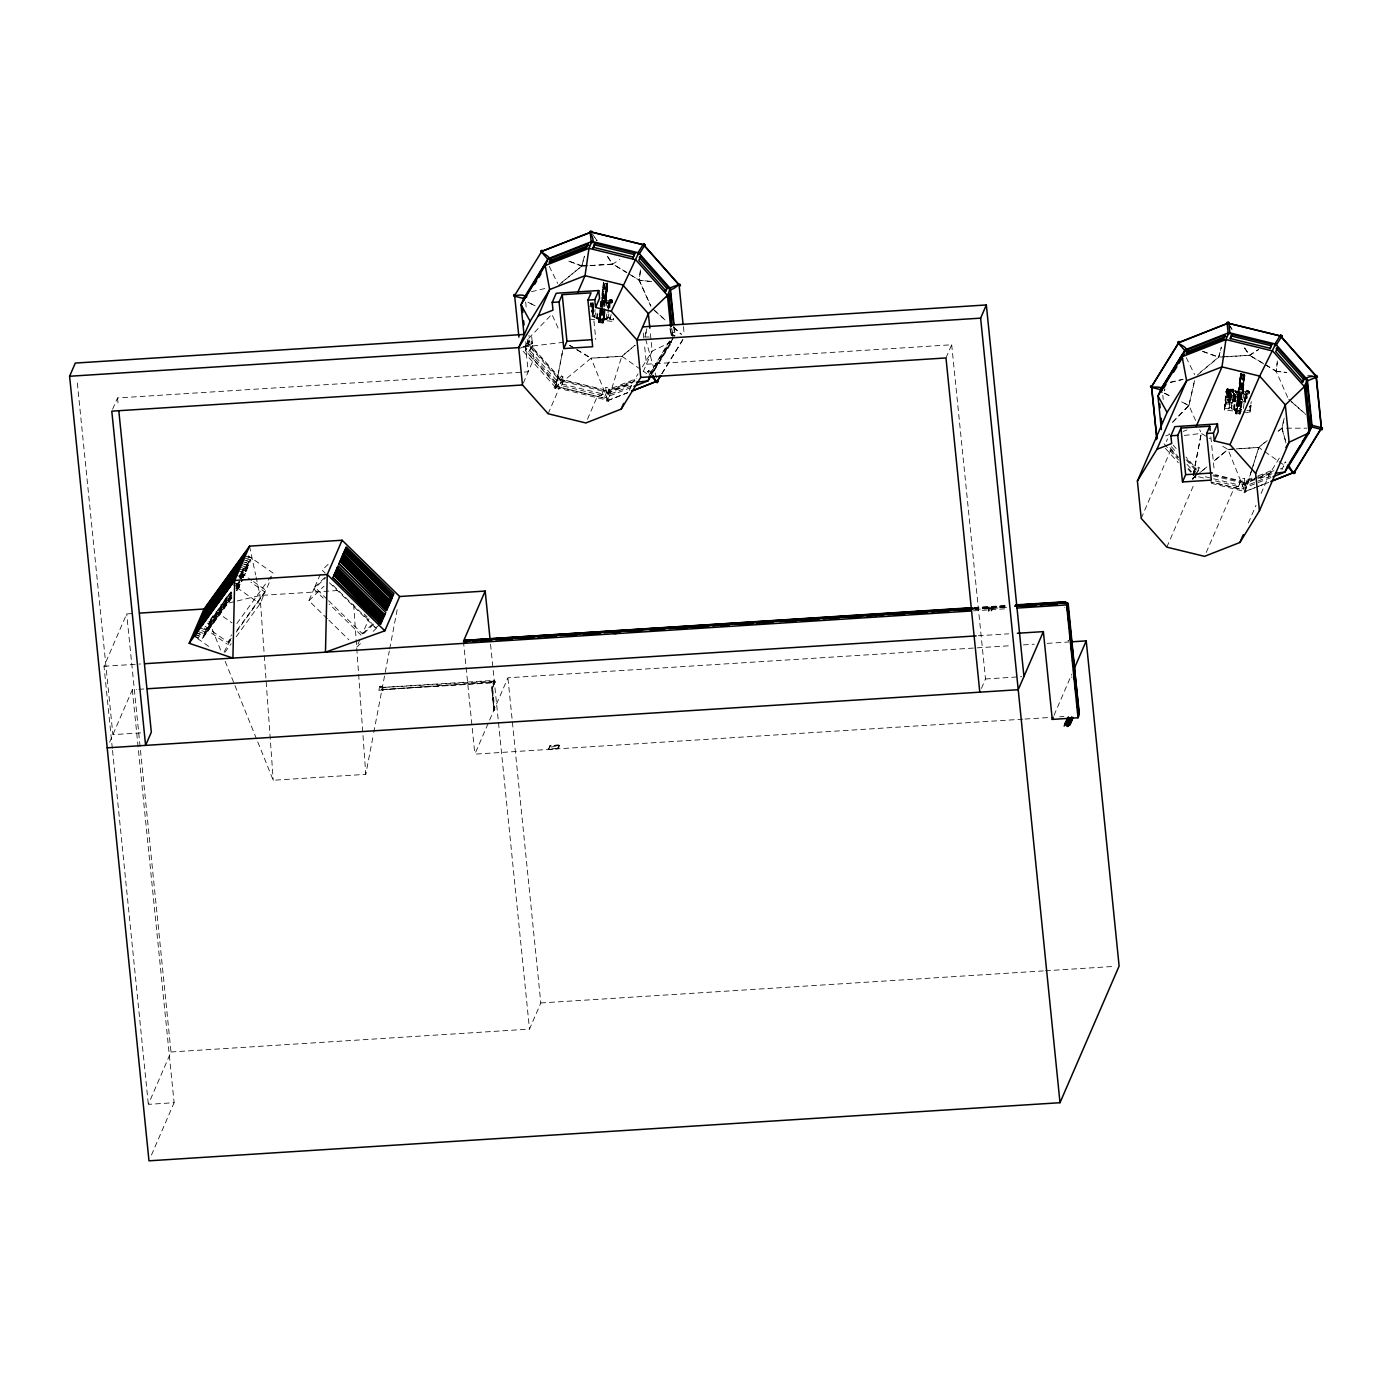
<?xml version="1.0" encoding="UTF-8"?>
<svg xmlns="http://www.w3.org/2000/svg" width="1392" height="1392" viewBox="0 0 1392 1392"><rect width="100%" height="100%" fill="white"/><g stroke="black" fill="none" stroke-linecap="round" stroke-linejoin="round"><path stroke-width="0.75" stroke-dasharray="5 3.75" d="M491.724 686.604L494.143 710.459M492.42 688.883L494.578 681.071L380.329 687.578L494.63 680.34L492.072 688.814M494.96 681.019L492.246 688.675L492.107 687.143M495.169 682.202L491.811 688.501L493.882 710.442L492.437 687.77M1240.481 393.449C1241.333 402.201 1236.67 412.171 1237.384 398.999M1240.046 398.756L1240.568 393.031L1238.706 392.84L1237.21 405.194L1239.437 405.072L1240.011 399.243M592.992 302.743L592.783 306.031L593.027 302.656M601.883 306.484L602.005 304.778L603.084 306.379M609.766 301.855C613.437 305.701 612.271 296.461 612.219 302.708M1227.17 396.981L1227.727 389.273L1230.302 389.534L1229.745 397.225L1227.17 396.981L1227.727 389.273M1229.745 397.225L1230.302 389.534M1240.115 394.684C1239.071 389.917 1238.288 399.887 1238.828 398.495M1249.303 391.97L1249.233 393.344L1249.32 391.726M988.459 607.834L988.842 611.105A30.572 4.211 86.4 0 0 989.503 608.252L989.277 606.912M989.294 607.034L988.877 608.287A30.572 4.211 86.4 0 1 988.216 611.14M991.121 608.095L991.765 606.808L991.852 608.095A30.572 4.211 86.4 0 1 991.208 610.949L991.835 610.914A30.572 4.211 86.4 0 0 992.479 608.06L992.374 606.703L992.061 607.939M1237.993 399.713L1238.428 389.917L1237.471 392.875L1240.289 393.205L1239.715 399.939M1238.08 397.677L1238.81 394.284L1238.654 405.194L1237.523 404.811L1239.089 393.779L1237.871 404.55L1238.793 404.881L1237.366 404.985L1239.419 393.484L1239.663 395.171M1240.237 398.373L1239.593 405.107L1237.401 404.968L1238.201 394.18M605.537 283.603L607.608 283.951L605.816 299.767C598.891 303.125 604.215 289.049 601.953 295.469M603.606 283.637L602.545 293.59L602.84 292.198M606.059 295.939L606.877 289.136L605.729 288.057M606.686 302.29L606.407 299.21L605.659 302.186L606.686 302.29L605.503 301.664L606.477 293.816M606.808 288.161L607.121 285.447L606.477 288.527M607.295 287.291L607.277 288.997L606.286 288.127M608.565 305.77C610.409 301.681 604.267 303.125 604.963 306.17A4.872 1.114 6.9 0 0 600.143 305.683M608.913 305.805L609.052 304.448M1234.373 400.374L1233.712 399.243M1234.06 399.278C1234.112 408.082 1240.307 391.43 1238.08 396.198A3.463 3.323 23.4 0 1 1238.375 395.258C1240.742 388.333 1238.706 407.264 1238.984 403.837M1234.861 396.685L1234.791 394.354L1233.938 399.765M1234.913 395.92C1233.312 386.402 1231.676 409.84 1233.608 397.381M1239.176 388.003C1241.49 378.485 1237.523 390.595 1239.489 388.107M1240.272 384.035L1239.245 383.792L1239.941 380.799M1240.342 376.867L1240.516 374.692L1239.924 380.729M1244.048 375.388L1242.551 389.255L1243.213 387.22M1244.518 401.679L1244.657 400.322M1244.657 400.983L1244.779 401.888L1245.005 400.357M1245.857 396.998L1245.997 395.659M593.149 307.98L593.375 310.103M1244.935 375.231L1242.691 393.692L1237.94 393.727L1237.001 405.559L1239.054 405.403L1239.82 395.624M627.827 392.718L608.165 400.426L555.634 387.533L562.786 350.453M608.043 400.339L591.078 358.109L621.841 356.161L608.113 400.409L627.722 392.631M602.545 306.136L602.579 302.621L601.796 306.257M1238.549 394.841L1238.08 404.654M1238.271 398.303L1237.871 399.469M1239.402 400.548L1239.785 398.756M988.355 607.921L988.755 606.929L988.842 611.105M991.852 607.869L991.835 610.914M603.171 303.491L602.701 301.89L602.927 306.414M1239.785 398.86L1239.245 405.176M601.883 298.758L601.97 304.97A3.48 3.323 23.4 0 0 601.831 304.1L601.988 304.622M1245.405 398.582C1247.563 390.073 1238.132 397.416 1243.526 401.575C1242.917 404.185 1242.83 395.363 1244.483 393.17M1240.098 399.4L1239.646 400.096M605.885 295.678C606.529 302.586 597.464 293.903 605.659 300.185M606.651 293.903L607.312 287.622M607.434 284.96L607.451 283.916M608.687 305.266L608.095 308.398M608.861 306.571L609.035 305.3M1233.59 399.73L1233.764 398.477M1234.687 395.38L1234.426 398.564M1243.613 382.191L1243.16 384.314M1244.535 400.826L1244.709 399.556M1244.883 400.861L1245.057 399.591M1245.823 397.781L1245.631 396.476M1245.979 396.511L1245.718 399.678M592.783 311.947L593.114 308.78M600.561 305.179L600.613 304.065M600.457 312.487C600.509 318.316 603.919 309.459 602.197 307.475M601.97 313.739L601.483 311.46M1230.145 398.251C1228.562 407.612 1232.477 399.608 1226.839 400.548C1228.214 403.663 1222.994 404.098 1227.379 404.567M1237.331 404.794L1237.401 403.68M1239.141 395.432L1239.037 396.337M600.857 304.517L601.187 302.203L605.746 302.499L607.973 284.02M600.683 312.069C599.012 315.166 603.38 314.261 602.423 311.791L601.709 315.044M602.423 304.674L602.545 303.108M600.457 311.947L600.265 314L602.127 314.174L602.249 312.226M589.599 306.275L593.323 306.658L591.965 317.602L593.862 309.268M604.511 308.78L603.606 319.708L594.454 317.585L595.028 309.511M597.446 319.099L598.055 310.625M600.387 308.363L599.848 314.853L602.614 315.062L602.893 312.835L601.866 314.992L599.935 314.662M600.509 306.588L600.77 303.038L602.632 303.23M600.979 314.07L601.013 303.491M601.031 306.414L601.901 300.324L604.981 300.62L604.511 306.988M599.552 319.22L599.239 319.238A4.872 1.114 6.9 0 1 596.594 318.02A4.872 1.114 6.9 0 1 599.848 317.411L597.794 317.55L600.317 320.09L601.118 307.423M601.274 305.318L601.57 301.072M600.892 314.331L600.196 320.143M601.414 314.227L601.083 311.669L600.544 313.809L602.649 313.913L602.84 311.86M601.796 314.836L602.249 308.554M602.371 306.779L602.84 302.603L601.744 301.646L601.431 304.013A3.48 3.323 23.4 0 0 601.153 304.9L601.118 305.179M604.354 309.111L603.641 320.282L604.72 311.46M604.667 306.658L605.12 300.289L608.913 300.724L607.608 318.89L603.745 319.377M589.616 319.099L612.898 321.395L613.611 319.76L609.87 319.377L610.148 315.514M611.627 303.125L611.888 299.593L609.505 299.367L608.095 302.638L600.857 301.124M613.263 319.621L613.28 318.281M613.472 319.099L613.193 320.108M1241.386 411.771L1224.455 410.083L1225.76 391.918L1227.187 388.646L1233.295 389.255L1233.695 396.981L1231.398 408.796L1240.55 410.901M1224.455 410.083L1226.23 392.37M1227.187 388.646L1226.543 397.486L1230.284 397.851L1230.911 389.029L1230.424 401.435L1230.98 393.623M1225.169 408.43L1228.91 408.813L1230.284 397.851M1228.91 408.813L1231.05 399.156M1231.398 408.796L1232.703 390.63L1235.922 390.891L1234.547 409.961M1234.408 410.292L1235.783 391.222L1241.925 391.831L1240.707 408.778M1236.879 405.855L1237.714 394.232L1239.576 394.423L1238.515 405.072M1237.471 392.875L1238.602 389.586L1237.157 411.353L1234.739 408.761L1236.809 408.604A4.872 1.114 6.9 0 0 1233.538 409.213A4.872 1.114 6.9 0 0 1236.235 410.605M1238.741 406.046L1239.698 394.162L1237.819 393.988L1236.792 406.046L1239.576 406.255L1239.837 404.011M1240.846 408.448L1242.064 391.5L1245.857 391.935L1244.779 401.888M1243.508 411.98L1249.842 412.606L1250.434 404.533M1250.834 405.333L1250.451 410.588M1249.842 412.606L1251.234 401.609M602.771 308.067C604.267 315.914 597.325 314.783 600.892 307.354M601.274 305.909L601.727 302.273L601.709 306.118L602.179 304.343M601.135 304.048C600.004 300.95 604.876 301.351 603.154 304.048M600.892 311.791L600.474 313.687L601.24 308.224M602.719 304.204L602.806 303.038L600.683 303.23M601.013 304.831L601.135 303.23L602.318 303.613L601.448 314.592L601.814 312.469M1239.994 393.588C1238.393 398.669 1238.062 414.938 1239.924 396.998M1246.867 398.286L1246.449 390.56L1248.833 390.804L1249.076 393.205L1246.64 392.44M602.98 303.926L603.119 302.308L603.032 304.9M602.666 311.825L602.318 313.948M592.94 307.127L593.288 303.943M599.9 314.018L600.004 312.835M601.727 313.757L600.561 313.618L601.118 306.936M602.284 296.879L602.04 297.54M603.867 291.363L602.753 291.92M602.962 289.536L603.728 287.187M602.266 306.484L602.423 302.203L601.709 303.821M602.249 313.409C598.925 314.157 604.528 310.486 602.405 307.058M602.927 304.9L601.97 304.848L602.684 303.804M606.042 297.749L606.286 296.687L606.233 299.28M606.077 297.818L605.485 298.184M604.285 283.672L607.678 283.916L607.295 286.282M608.635 306.275L608.426 308.45M608.983 306.31L608.774 308.485M609.818 307.493L609.905 303.508L608.13 305.213M1233.643 398.738L1233.608 393.275M1233.991 398.773L1234.199 396.598M1234.982 396.424L1234.478 400.496M1237.958 396.024L1239.263 394.806L1238.81 404.915M1237.61 404.707L1238.758 398.477M1242.882 388.438L1239.332 387.533L1239.263 390.595C1245.927 386.332 1242.395 396.355 1237.784 391.535M1238.671 404.098L1239.019 394.945L1238.08 394.423L1237.21 405.472L1238.462 405.611L1239.019 404.602L1237.836 404.341M1239.541 396.181L1239.628 394.997M1242.986 388.438L1243.63 393.484L1242.604 393.379L1243.352 390.404M1244.448 375.944C1243.021 382.713 1245.492 374.848 1242.656 382.33M1243.126 376.031L1244.413 375.875M1244.605 399.817L1245.857 395.833M1244.935 399.852L1245.127 398.756M1245.579 397.468L1245.37 399.643M1246.762 398.686C1248.172 395.815 1245.318 392.196 1245.318 397.12M601.205 313.13L602.023 312.104M603.223 303.839L603.38 302.203M1238.584 397.486L1237.958 404.219L1238.219 402.897M600.23 312.313L600.056 314.348L601.918 314.54M601.292 304.274L601.257 302.986M602.527 308.345L602.075 313.409L600.561 313.635M602.875 304.413L602.98 303.23M587.876 265.733L581.752 265.837M600.457 313.774L600.665 311.721M601.483 307.928L601.24 312.869M600.979 312.852L601.709 314M601.588 312.869L602.927 308.032M603.606 301.82L603.397 303.874M589.93 265.611L612.497 264.167L606.616 255.014L612.497 264.167L619.91 259.434M1224.838 356.944L1218.713 357.031L1200.443 372.151M1240.063 393.501L1239.019 404.689M1222.802 356.77L1249.442 355.36L1258.681 349.496L1249.442 355.36L1243.491 346.504M609.835 307.91L609.505 299.367L611.941 300.133M602.249 302.134L602.127 303.908M601.64 307.893L601.274 312.852M1238.793 392.822L1237.801 404.915M1239.193 393.327L1239.019 394.945M1237.993 404.202L1239.193 403.071M559.097 745.225C561.272 753.316 535.207 747.504 556.887 748.531M601.866 303.595L601.953 302.534L601.64 306.292M602.231 311.86L601.901 312.904M1238.81 394.945L1238.497 392.979M602.249 297.14L602.91 298.079L604.702 283.376M606.303 291.415L606.373 294.147M607.73 307.545L607.852 306.449M608.078 307.58L608.2 306.484M608.356 308.224L608.913 304.639M609.017 307.667L609.905 303.508M1233.73 397.66L1234.147 394.667M1234.878 397.503L1234.634 399.608M1239.193 388.351L1238.915 389.69M1239.593 383.792L1240.394 378.45M1240.133 379.007L1240.359 377.615L1241.194 378.311M1243.056 388.733L1242.899 389.725L1238.915 389.186M1243.595 383.983L1243.004 387.15M1243.578 383.496L1243.334 384.714M1245.04 398.773L1245.144 397.677M1245.962 398.86L1246.762 394.58M592.922 309.998L591.6 309.024M593.392 305.057L592.766 312.782L592.957 311.912M1230.424 397.277L1230.841 394.301L1230.511 399.086M1230.859 398.164L1231.102 393.849M1231.102 398.269C1231.903 378.798 1226.3 414.398 1234.252 399.121M600.857 311.634L601.135 313.409M603.641 303.891C606.112 300.428 598.09 302.116 601.344 301.072M494.908 682.428L494.264 680.305L494.839 682.689L382.069 689.771L382.226 688.501M596.594 318.159L597.516 310.52M599.291 318.263L598.786 322.283L597.951 318.124M601.97 294.495L603.467 282.176M604.198 313.618L603.049 323.014L598.891 322.596L600.37 309.998M603.71 282.228L601.97 298.201L602.98 298.34M597.794 317.55L599.465 321.796L600.544 311.042M602.057 298.497L603.954 282.715M599.465 321.796L600.857 311.338M602.388 298.149L604.354 283.481M601.222 311.182L599.691 322.683L600.091 319.29M600.3 320.021L601.379 311.199M602.945 298.288L604.841 282.506M602.301 310.886L603.136 312.4M602.614 315.044L602.893 312.8M604.389 298.427L606.303 282.646M603.049 323.014L601.97 322.057L602.353 317.654A4.872 1.114 6.9 0 1 606.146 318.959A4.872 1.114 6.9 0 1 604.111 319.882L604.963 312.313M603.328 310.747L603.154 312.574L601.97 312.452M604.894 294.965L604.859 298.149M607.295 285.934L606.494 284.612L606.077 287.622M605.433 301.403L606.877 283.289M607.26 282.75L605.363 298.532L601.953 297.992M607.399 283.202L605.189 298.34M605.624 300.08L605.485 301.577L601.518 300.602M605.398 301.298L605.92 300.672M604.111 319.882L605.224 310.625M606.233 319.116L606.929 313.391M1233.538 409.352C1231.711 408.326 1241.142 386.819 1234.373 396.041M1237.697 391.952L1238.462 390.874L1238.323 392.37M1238.271 392.161L1240.411 373.387M1239.193 414.137L1239.611 410.744L1239.193 414.137L1235.835 413.789L1237.471 401.174A3.967 0.905 6.9 0 0 1241.995 401.714L1241.02 410.918M1235.835 413.789L1237.366 401.348A4.872 1.114 6.9 0 0 1242.186 401.836M1239.106 389.69L1240.829 373.613M1236.427 413.006L1238.428 402.671M1241.925 374.239L1239.35 389.36L1241.473 373.978M1241.803 373.7L1240.655 389.725L1243.247 373.856M1239.037 402.758L1237.349 402.253L1238.689 402.601C1239.472 400.026 1237.906 405.02 1240.133 403.732L1240.359 401.888L1241.855 402.775L1241.995 401.714M1238.81 406.186L1239.837 404.028M1239.124 401.836L1238.932 403.471M1241.855 402.775L1239.994 414.207L1238.915 413.25L1239.298 408.848A4.872 1.114 6.9 0 1 1240.498 409.074M1241.803 389.255L1242.186 386.28M1242.412 385.671L1242.604 382.817M1243.439 375.91L1243.247 378.763M1241.768 389.186L1243.874 374.065M1242.308 389.725L1244.222 373.943M1240.063 410.884L1241.664 402.653M1242.899 392.666L1242.464 390.908L1242.899 391.987M1239.907 413.894L1240.394 409.874L1239.837 411.545M1242.43 392.77L1244.57 375.144L1241.316 374.97M1243.421 408.413L1244.117 402.671M640.424 269.857L639.154 280.175L650.725 306.153M640.372 271.684L639.154 280.175L650.917 305.996M1287.67 397.364L1276.151 371.264L1277.369 361.05M1265.485 364.878L1276.116 371.368L1277.264 362.86M602.927 289.814C601.24 291.154 603.763 294.721 602.823 292.581M607.921 306.675L607.991 305.44M1233.921 396.79L1234.547 393.362L1234.582 395.224M1234.269 396.824L1234.339 395.572M1234.356 398.338L1234.165 400.844M1244.866 397.886L1245.44 395.78M1245.214 397.903L1245.283 396.668M1245.231 400.67L1245.301 399.417M1245.649 399.452L1245.127 401.923L1245.196 400.2M671.588 333.227L671.118 335.072L671.605 333.245L675.572 334.237M602.701 319.725L602.249 322.927L602.649 319.551L600.143 319.464M1237.053 410.501L1236.635 413.876L1238.845 391.517L1237.331 392.353M602.806 294.773L602.684 293.834L603.449 294.826M603.206 287.761L603.415 286.387L604.093 287.378M606.059 288.057L605.659 291.085M606.042 294.425L605.276 294.599M605.868 291.607L606.181 293.086M1240.655 378.746L1240.429 378.172M1239.593 385.288L1239.802 386.158M1243.021 376.014L1243.926 375.649M603.449 291.676L602.579 292.755M608.026 305.892L608.548 303.265M608.374 305.927L608.565 304.604M1245.544 400.235L1244.935 402.236M607.538 301.977L605.99 306.014M1238.671 399.417L1237.436 399.347M1225.343 403.228L1225.117 404.289M1249.303 407.247L1250.729 405.751M382.748 686.134L382.87 690.589L378.902 690.241L379.651 686.343L382.748 686.134L382.783 690.815M257.764 741.971L273.232 780.251L365.783 774.352L373.369 734.593M373.769 732.505L389.29 651.073M389.69 648.985L397.277 609.104M562.699 350.488L555.599 387.568L591.043 358.214L621.859 356.317L635.152 345.32M1193.292 474.637L1201.226 433.434L1199.713 429.606M1195.798 476.151L1192.579 478.813L1201.366 433.312M1240.15 399.608L1239.524 399.208M1227.518 402.636L1225.865 402.027M603.78 283.568L602.893 287.639L604.285 287.918M602.318 296.653L605.311 297.314M608.478 305.248L608.791 304.239M1234.478 395.363L1234.704 394.493M1234.478 399.835L1234.199 401.627M1245.092 396.407L1245.492 394.458M1245.283 402.271L1245.44 400.931M1230.598 399.904L1230.458 400.531M594.454 317.585L595.95 311.878L593.566 311.651M607.608 318.89L609.104 313.183M609.87 319.377L611.488 313.426M561.62 385.619L563.76 379.894L603.71 389.656L603.345 391.291L601.57 395.38L561.62 385.619L563.76 379.894M601.57 395.38L603.71 389.656M646.845 328.686L644.914 337.073L647.019 328.721M1194.51 380.538L1188.838 405.455L1171.351 423.586L1188.977 405.472L1195.537 420.419M1188.942 405.559L1181.356 401.749L1188.942 405.559L1194.667 380.555M1240.046 398.53L1240.655 392.996M1215.39 480.919L1238.532 486.574L1240.672 480.866L1215.442 474.689M1238.532 486.574L1240.672 480.866M1285.964 442.934L1281.875 428.266L1284.242 417.896L1282.067 428.214L1286.121 442.969M1164.93 389.012L1164.495 390.804L1164.652 389.882M1242.482 399.365A4.872 1.114 6.9 0 1 1237.662 398.878L1236.392 392.37M581.682 265.82L567.727 260.722L581.734 266.133L584.501 255.884M561.846 282.332L581.734 266.133L584.466 256.18M1197.224 375.127L1218.679 357.326L1221.376 347.06L1218.679 357.326L1202.74 351.497M603.867 288.196L603.658 287.935M602.875 296.583L605.433 297.175M1239.767 384.766L1239.767 382.661L1240.585 383.305M1243.787 379.146L1242.604 379.459M1243.456 383.722L1242.29 382.939M554.086 387.655L561.481 375.927C568.528 379.511 550.362 389.412 555.721 388.646M626.852 272.449L612.584 263.871M606.877 401.331L605.746 387.428C613.576 386.593 605.015 404.915 608.826 401.14M1243.926 492.611C1247.789 494.612 1239.35 483.529 1242.691 478.622L1244.465 478.604L1242.691 478.622M1251.251 471.505L1245.057 491.602L1268.721 482.363M1251.878 469.487L1258.803 447.354L1267.051 440.498M495.065 681.419L494.351 680.514L491.672 686.795M593.462 310.225L593.288 309.32M531.866 341.753L532.51 343.563L531.866 341.753L526.211 343.911M1238.671 397.312L1238.897 396.842M112.613 409.283L117.502 397.973L528.194 371.786L525.463 344.798M112.317 748.304L104.017 666.298L126.689 613.924L133.127 613.524M109.637 742.18L132.327 689.736L136.677 689.458M224.042 651.995L231.176 639.015M205.076 626.226L228.218 642.356L231.49 634.769M236.188 636.788L260.06 603.815L265.106 592.139L250.873 582.221M237.005 630.211L265.924 590.278L271.666 577.019M327.346 618.744L308.885 600.7L313.931 589.042L325.989 577.436M327.05 599.204L314.749 587.163L320.491 573.904M132.327 689.736L174.122 1102.708L148.335 1104.361L171.007 1051.987L126.689 613.924M359.954 639.537L356.578 647.315L362.616 641.521M328.599 600.7L362.442 633.795L369.002 618.64M151.484 1155.012L174.122 1102.708M529.656 341.597L527.881 345.686L526.159 345.808L527.933 341.701L529.656 341.597L529.012 335.35M528.247 339.909L528.682 344.12L525.689 351.01L557.444 386.663L604.145 398.077L632.02 387.133M382.33 687.544L382.8 689.84M528.786 351.724L531.866 346.556L559.027 377.058L557.252 381.147L555.965 382.208L528.786 351.724L531.866 346.556M528.629 338.447L551.876 314.244L558.592 329.225M523.305 383.078L533.902 358.579L531.396 333.68M581.734 266.133L612.532 264.08L626.713 272.693M555.965 382.208L559.027 377.058M528.682 344.12L560.437 379.755L557.444 386.663L604.145 398.077L607.121 391.169L634.996 380.242M548.135 413.755L559.549 387.376L525.689 351.01L525.062 344.694M604.65 301.368L605.12 300.289M587.476 419.201L597.255 396.581L632.629 382.713L638.058 373.909M631.777 385.671L608.113 394.963L607.417 393.414L609.191 389.308L636.805 378.485M608.113 394.963L609.887 390.874L635.518 380.799M644.966 336.986L649.264 337.021M629.375 390.247L631.811 384.592M1022.859 719.177L474.863 754.133L507.906 677.782L1010.418 645.714M643.191 371.768L652.152 351.045L650.047 330.287M649.003 375.301L671.466 337.647M650.499 376.188L672.945 338.534L651.578 374.413M671.466 335.211L672.649 332.479L672.214 328.303M673.728 326.111L674.354 332.375L672.597 336.464L671.744 328.129M558.94 745.12L550.205 745.625L548.726 749.192M551.075 747.086L557.078 745.886M557.409 748.496L559.079 745.259L557.687 748.687M171.007 1051.987L529.499 1029.106L540.809 1002.971L507.906 677.782M945.986 357.953L951.693 344.764L646.445 364.234L644.339 343.476M981.43 688.396L985.501 678.983L951.693 344.764M1166.339 441.56L1167.523 438.828M1054.022 715.297L1071.823 674.163M1141.196 518.346L1170.863 449.79L1168.114 447.267M1193.501 472.045L1195.972 468.251L1185.967 457.011M1226.543 396.79L1225.412 399.365L1227.065 389.516M1194.197 472.34L1195.972 468.251M1225.569 401.07L1224.751 408.796L1225.012 405.542M1225.36 404.306L1225.099 405.42M1229.327 403.001L1227.709 399.278L1229.989 398.53M1224.977 406.255L1225.064 404.811M1196.633 472.688L1194.388 477.856L1196.494 478.57L1192.231 473.767M1228.388 402.897L1228.127 398.338M1263.658 363.904L1249.477 355.273L1263.797 363.643M1166.827 547.143L1193.953 484.451M1230.98 389.569L1233.295 389.255L1231.885 392.527L1235.922 390.891M1235.452 391.97L1241.594 392.579L1242.064 391.5M1238.602 405.333L1239.854 393.049L1239.872 397.625M1250.59 408.134L1250.434 410.309M1250.207 410.814L1250.486 409.579M1276.116 371.368L1286.817 372.499L1276.307 371.212M1206.238 552.433L1234.217 487.792L1255.828 479.3M1252.034 479.248L1244.083 482.38L1241.09 489.271L1211.162 482.154M1270.705 476.099L1245.057 486.156L1244.378 484.607L1246.136 480.501L1256.002 476.638M1245.057 486.156L1246.832 482.067L1256.698 478.204M1282.015 428.301L1276.951 432.286L1281.91 428.179L1306.984 428.197M1248.38 522.887L1256.019 505.261M1261.1 493.499L1269.574 473.906L1279.335 458.072M1281.841 469.904L1283.615 465.815L1284.311 467.364L1280.362 468.913M602.806 322.126L604.615 318.229L602.353 317.654M602.962 322.7L604.615 318.229M1225.726 403.958L1229.745 404.011M607.521 387.394L605.746 387.428M1238.375 395.224L1238.776 395.276A3.463 3.323 23.4 0 1 1238.915 396.476L1238.95 396.424M1199.921 468.251C1198.373 465.885 1199.504 469.678 1195.78 474.863M642.391 366.879L652.152 351.045L672.127 341.666L652.343 373.752M650.099 373.526L669.691 341.736L671.188 342.641M650.917 373.996L670.7 341.91M671.814 340.118L675.103 334.776L674.25 326.354M661.739 373.717L683.228 338.865M661.948 373.735L683.437 338.882M555.721 388.42L562.977 376.832M1193.135 475.438L1198.442 467.12M1192.666 479.614L1194.736 476.308M1195.78 474.655L1199.974 468.164M548.413 749.209L549.997 745.677L558.192 745.051M1240.081 376.814L1239.872 378.937L1241.333 379.25M236.849 623.564L267.02 581.908M268.273 580.186L273.302 573.243L248.385 555.878M228.218 642.356L231.977 637.153M236.205 632.072L265.106 592.139M224.878 652.413L231.159 643.73M1237.819 391.674L1238.497 390.978M241.582 571.921L251.674 558.07L247.933 556.661M239.511 575.522L250.856 559.932L247.132 558.523M241.947 572.408L251.674 558.07M239.876 576.01L250.856 559.932M240.416 575.801L249.255 563.673L245.514 562.264M240.329 576.149L250.421 562.281L246.314 560.384M239.528 578.011L249.255 563.673M240.068 577.784L247.637 567.397L243.896 565.987M239.981 578.15L248.803 566.022L244.696 564.125M210.157 619.858L214.037 614.307M224.042 600.805L227.905 595.254M240.433 578.272L247.637 567.397M230.881 591.913L208.539 623.581L202.762 621.406M240.973 578.063L246.019 571.12L242.278 569.728M210.61 619.997L230.794 592.261M240.886 578.411L247.202 569.746L243.095 567.849M231.333 592.052L207.739 625.46L231.698 592.54M236.292 585.475L240.172 579.925M241.338 578.55L246.019 571.12M236.744 585.614L241.79 578.672M243.061 576.949L245.584 573.487L241.477 571.59M231.89 593.131L205.772 630.002L231.002 595.341M236.936 586.189L241.982 579.263M231.089 594.993L204.972 631.864L197.246 628.958M236.135 588.068L242.434 579.403M236.048 588.416L242.347 579.751M231.542 595.132L204.154 633.725L231.907 595.602M236.501 588.555L242.817 579.89M195.628 632.681L203.354 635.587L231.994 595.254M237.04 588.329L240.816 583.126L236.153 590.539M236.953 588.677L241.999 581.752M231.559 597.603L202.553 637.466L231.194 597.133M232.012 597.742L201.736 639.328L231.646 597.255M236.692 590.33L239.215 586.867L237.058 590.817M236.605 590.678L240.381 585.475L236.275 583.596M592.94 311.095L591.617 310.781M647.593 371.768L648.933 370.724L647.593 371.768L650.255 374.796M1226.926 390.404L1225.847 399.104L1227.709 399.278M1240.202 402.88L1241.386 402.932M1240.098 403.767L1240.289 401.94L1239.245 402.097M329.417 582.726L375.562 627.844L371.403 622.798M555.634 387.533L521.321 349.148M576.775 349.723L591.095 358.283M328.147 564.317L322.126 570.128L325.206 573.139M314.749 587.163L325.293 577.019M308.885 600.7L323.971 586.206M362.442 633.795L372.986 623.651M373.682 624.051L361.624 635.657L329.33 604.076M373.16 631.376L377.684 627.026M1285.025 462.805L1285.877 461.918L1284.538 462.962M558.662 285.203L581.769 266.029M635.048 345.199L621.806 356.248L646.741 373.648M1192.544 478.778L1198.982 473.437M1200.6 472.114L1207.073 466.738L1197.416 474.811M1211.458 483.337L1245.005 491.62L1258.751 447.441L1267.155 440.638M375.562 627.844L380.59 624.138M990.982 608.165L991.208 610.949M549.823 746.095L550.867 745.816M1240.533 382.73L1239.924 384.627M1242.395 388.194L1239.298 387.776M1242.134 389.499L1243.682 375.736M607.417 393.414L631.081 384.122M1183.148 431.45L1186.889 429.971M1257.985 475.873L1273.75 469.678M1254.035 478.465L1273.941 470.653M1258.664 477.421L1272.479 472.01M1257.794 478.535L1269.574 473.906M1244.378 484.607L1252.261 481.51M1260.143 478.413L1271.975 473.767M1270.948 477.56L1241.09 489.271L1210.64 481.823M1258.768 486.139L1245.005 491.55L1227.988 449.407L1220.836 445.179M1260.734 485.373L1268.599 482.293M519.529 348.365L532.544 343.302M523.201 347.165L532.51 343.563M1165.783 435.957L1169.506 434.513L1168.81 432.947L1169.263 434.6M602.492 295.33L603.38 295.052M1244.17 374.396L1241.142 374.1M1244.03 374.657L1241.055 374.813L1240.655 373.421L1239.367 390.63M1242.708 379.494L1243.474 379.39M561.481 375.927L562.96 377.041M220.597 604.998L235.109 601.483M237.197 600.979L259.991 595.48L339.648 590.399M531.448 291.676L546.082 288.248M1170.394 382.261L1182.904 379.268M1170.498 382.382L1183.026 379.442M1237.331 405.35L1238.375 405.646M1231.033 390.195L1233.364 389.882M1231.102 390.804L1233.434 390.508M1231.172 391.43L1233.486 391.135M1231.224 392.057L1233.556 391.761M1232.303 392.561L1233.625 392.387M524.123 347.043L564.282 342.188M1184.331 435.452L1201.331 433.417L1210.222 438.741M495.013 681.715L382.069 689.771M1244.448 374.065L1242.969 374.117M1242.882 374.431L1244.396 374.483M603.101 319.69L603.658 311.599M672.649 332.479L674.354 332.375M1226.874 356.804L1249.477 355.273M1234.182 448.92L1227.988 449.407L1213.476 461.448L1227.988 449.494L1234.199 449.077M973.774 607.573L1007.199 605.433M973.913 607.886L1007.564 605.746M973.861 608.217L1007.216 606.094M973.46 608.443L1006.886 606.303M973.617 608.774L1007.251 606.634M973.547 609.122L1006.938 607.086M987.937 608.374L989.503 608.252M989.834 608.217L992.479 608.06M975.357 609.435L1006.59 607.434M104.017 666.298L140.54 663.984M973.426 610.844L1008.086 608.635M138.835 689.318L145.342 688.901M978.298 635.761L1008.661 633.83M1023.416 644.896L1034.239 644.2M1047.236 643.365L1068.899 641.99M381.982 689.492L494.421 682.324M378.902 690.241L383.131 689.98M140.644 732.871L112.891 734.645L77.065 380.347M985.501 678.983L1021.798 676.669M1025.017 719.038L1053.187 717.245M1059.625 716.828L1063.923 716.567M540.809 1002.971L1043.321 970.92M1045.479 970.781L1114.783 966.361M603.519 319.307L599.952 318.959M1240.463 410.501L1236.896 410.153M1238.932 396.059L1239.628 396.059M591.461 310.955L592.366 310.99M591.722 312.713L592.783 312.8M599.36 321.43L601.97 322.057M1236.322 412.624L1238.915 413.25M1238.219 404.672L1238.863 404.341M1229.31 402.201L1229.293 402.01M605.311 291.52L605.45 294.478M609.853 302.795L611.21 302.934L609.818 302.482M590.399 302.969L592.975 302.986M590.382 303.212L592.957 303.63L590.365 303.439M590.33 303.926L592.888 304.587L590.312 304.326M590.26 304.883L592.853 304.9M590.243 305.126L592.818 305.544M591.165 307.145L593.044 307.336M591.739 311.008L592.679 311.112M591.443 311.704L592.383 311.791M592.557 316.228L594.941 316.454M608.095 317.759L610.479 318.002M604.772 318.803L603.449 318.664L604.058 319.708M1238.323 389.534L1242.395 390.038M1227.657 389.83L1230.267 390.004L1227.692 389.76M1230.232 390.491L1227.657 390.23M1227.622 390.717L1230.197 390.978L1227.587 390.787M1242.412 392.683L1243.63 393.484M1225.76 391.918L1233.643 392.683M1246.814 393.988L1248.172 394.127L1246.78 393.692M1227.448 392.718L1230.058 392.892L1227.483 392.648M1227.448 393.118L1230.006 393.205M1229.919 394.823L1227.344 394.562M1227.309 395.05L1229.884 395.311L1227.274 395.119M1227.239 395.606L1229.849 395.78L1227.274 395.537M1238.793 401.836L1240.707 402.027M1230.528 402.845L1232.912 403.071M1250.608 406.812L1249.39 406.046M1250.573 408.256L1251.043 405.49M1229.501 407.421L1231.885 407.665M1241.56 409.439L1239.298 408.848M1246.832 410.588L1250.555 410.953M649.873 281.306L639.154 280.175L628.54 273.667L639.154 280.175L651.769 281.723M1307.645 375.266L1313.961 376.049M1242.917 374.535L1241.299 374.17M379.651 686.343L382.487 686.761M1258.751 447.441L1236.2 448.885L1258.751 447.441L1283.685 464.841M1213.615 474.933L1244.083 482.38M1212.971 475.803L1240.307 482.485M1205.263 476.725L1211.562 478.274M1213.667 478.796L1238.897 484.955M1198.582 476.812L1204.88 478.361M560.437 379.755L607.121 391.169M563.395 381.512L603.345 391.291M562.003 384.001L601.936 393.762M671.222 334.863L675.19 335.855M1248.885 391.343L1246.449 390.56L1245.04 393.832L1241.594 392.579M1246.519 391.187L1248.955 391.97M1246.588 391.813L1249.024 392.579M609.574 299.993L612.01 300.759M609.626 300.62L612.062 301.385M609.696 301.246L612.132 302.012M1202.671 351.271L1218.626 357.013M244.313 555.634L252.039 558.557M243.513 557.513L251.239 560.419M242.695 559.375L250.421 562.281M241.895 561.237L249.62 564.143M241.094 563.099L248.803 566.022M240.277 564.978L248.002 567.884M239.476 566.84L247.202 569.746M238.658 568.702L246.384 571.607M237.858 570.563L245.584 573.487M239.511 576.131L243.252 577.541M235.892 575.105L243.617 578.011M232.655 582.569L240.381 585.475M231.855 584.431L239.581 587.354M199.978 627.809L205.772 630.002M198.36 631.55L204.154 633.725M195.506 632.299L202.988 635.1M194.706 634.16L202.171 636.979M194.828 634.543L202.553 637.466M193.888 636.022L201.37 638.841M194.01 636.422L201.736 639.328M1240.985 375.335L1241.751 375.805M1164.617 393.24L1172.064 396.998M1164.599 393.292L1172.186 397.12M535.12 305.805L527.672 302.047L535.224 305.909M1265.589 364.721L1276.255 371.107M650.777 371.194L652.274 372.099M569.746 345.32L575.035 348.609L569.659 345.46M576.862 349.583L591.043 358.214M241.007 572.912L251.691 580.36M253.466 581.595L265.924 590.278M240.207 574.792L243.757 577.262M236.936 587.685L260.06 603.815M216.021 611.662L232.029 622.833M204.276 628.105L227.401 644.218M197.438 638.51L209.896 647.193M1288.696 399.156L1304.321 412.989M1291.619 401.975L1305.679 414.416M653.318 309.337L665.811 320.404M673.658 327.259L681.436 334.219M654.675 310.781L667.168 321.83M673.415 327.364L681.227 334.271M364.06 613.942L367.14 616.952M332.949 585.197L369.872 621.284M313.931 589.042L323.17 598.055M328.895 620.24L348.887 639.798M1187.272 459.621L1197.381 470.966M1173.23 445.249L1176.101 448.45M1186.106 459.691L1194.684 469.313M1171.333 446.658L1175.614 451.478M1187.045 464.319L1192.77 470.74M1170.028 447.737L1178.606 457.359M1188.629 468.599L1191.482 471.818M1170.863 449.79L1177.98 457.777M1187.95 468.982L1190.804 472.184M1164.095 443.822L1178.519 460.039M1165.417 448.346L1178.328 462.736M530.561 347.617L557.74 378.119M530.091 350.645L557.252 381.147M648.898 370.707L651.595 373.769M1243.787 380.033L1243.787 382.226M1245.84 394.493L1245.875 396.337M1233.643 401.644L1233.695 399.904M608.878 303.282L608.913 305.144M1229.223 324.962L1232.79 330.269M1244.709 347.983L1249.529 355.064M1229.188 325.241L1232.773 330.565M594.715 237.284L597.098 240.833L592.261 233.752M600.23 304.726L600.892 306.605M1186.193 357.518L1194.632 374.622M549.248 266.324L557.687 283.429M1246.136 480.501L1246.832 482.067M609.191 389.308L609.887 390.874M1242.517 391.082L1242.882 391.883M605.52 299.715L606.059 301.159M208.904 621.093L221.119 651.299M225.191 661.374L234.152 683.542M234.952 685.56L256.946 739.952M606.407 299.21L606.529 301.768M598.63 321.726L598.891 322.596M645.644 339.196L656.833 378.972M249.533 546.134L255.641 574.913M256.076 576.967L259.991 595.48L264.149 653.492M1234.739 408.761L1235.748 413.494M1230.058 400.339L1230.337 401.296M611.888 299.593L612.202 302.638M1210.849 436.81L1214.276 470.705M1162.807 395.293L1163.225 399.469M1071.892 676.79A30.572 7.882 -5.8 0 0 1071.788 676.947L1071.84 677.556M683.542 326.546L684.151 334.967M670.84 329.051L671.483 335.368M670.022 328.234L670.874 336.568M643.295 333.106L644.131 341.405M592.157 303.439L595.793 339.457M525.654 302.012L526.28 308.258M527.255 339.439L527.881 345.686M525.741 341.632L526.159 345.808M490.558 644.287L529.499 1029.106M492.611 688.448L494.769 709.903M492.176 688.622L494.247 710.251M463.449 641.277L474.863 754.133M117.502 397.973L118.39 406.603M112.543 750.462L148.335 1104.361M1244.413 478.517L1245.77 492.333M1230.11 391.761L1227.553 391.674M1230.093 392.422L1227.518 392.161M1229.797 396.094L1227.239 396.007M1243.247 390.021L1243.474 392.962M353.638 604.615L365.783 774.352M264.306 655.632L273.232 780.251M1237.088 396.894A4.872 1.114 6.9 0 1 1241.908 397.364M602.162 300.533A4.089 0.94 6.9 0 1 607.19 301.612A4.089 0.94 6.9 0 1 605.45 302.621A4.089 0.94 6.9 0 1 600.109 301.699M1064.758 607.434A30.572 7.882 -5.8 0 1 1064.863 607.277M1068.395 640.72A30.572 7.882 -5.8 0 0 1068.151 641.051L1068.082 640.442A30.572 7.882 -5.8 0 1 1068.203 640.268M1230.145 391.291L1227.57 391.03L1230.145 391.291M1229.971 393.692L1227.396 393.449L1229.971 393.692M1229.936 394.18L1227.361 393.919L1229.936 394.18M1229.762 396.581L1227.187 396.337L1229.762 396.581M1237.766 393.17A4.089 0.94 6.9 0 0 1244.413 393.414A4.089 0.94 6.9 0 0 1239.124 391.726A4.089 0.94 6.9 0 0 1237.766 393.17"/><path stroke-width="1.5" d="M971.738 607.695L464.824 640.372L972.155 608.008M500.668 638.075L499.919 639.485L501.433 638.789M538.252 635.726L537.712 636.84M541.123 635.622L540.914 636.37M541.749 635.587L541.54 636.335M653.84 628.627L653.544 629.532M654.466 628.262L653.962 629.654A30.572 4.211 86.4 0 1 653.909 629.967L664.436 629.271M691.406 625.965L690.867 627.079M692.033 625.93L691.65 627.113L708.719 626.104M764.191 621.598L763.425 622.955L772.838 622.346M801.026 618.901L800.435 620.188M804.054 618.779L803.428 619.997M839.341 617.369L838.924 617.195M913.691 611.784L913.048 613.072M951.119 609.47L950.771 610.375M951.728 609.313L951.345 610.409L951.275 609.505M954.199 609.139L953.607 610.409M1026.304 604.876L1025.626 606.233L1035.648 605.59M1064.462 602.11L1064.584 603.467M1065.541 602.057L1015.69 605.224M464.58 640.894L971.425 608.565M466.111 641.921L464.197 641.729L466.355 641.207M466.442 641.12L466.877 640.981M500.546 639.433L500.581 639.415A30.572 4.211 86.4 0 1 500.737 639.746L501.364 638.215M501.851 639.641L512.152 638.98M503.069 639.154L503.573 638.006L503.782 639.241A30.572 4.211 86.4 0 1 503.73 639.554L504.322 637.901L504.409 639.189A30.572 4.211 86.4 0 1 504.356 639.502M556.4 635.831L538.478 636.875L538.878 635.692M576.097 634.126L575.888 634.039M620.536 632.072C610.462 636.718 612.985 629.149 613.42 632.246A30.572 4.211 86.4 0 1 613.367 632.56L613.315 632.194M614.377 632.125L616.169 632.072M615.699 631.968L616.012 631.429M616.308 632.003L616.639 631.376M725.319 625.043L726.067 624.399M725.945 625.008L726.485 623.79M727.007 624.938L729.686 624.364M728.347 624.782L729.06 624.26M728.938 625.147L721.021 625.652M765.652 622.555L766.47 621.11L766.592 622.468A30.572 4.211 86.4 0 1 766.54 622.781L766.801 621.963M801.374 619.597L801.566 619.005M841.882 617.526L842.195 616.291L842.334 617.369M883.346 615.299L875.725 615.107M875.812 615.02L876.142 614.185L876.229 615.473A30.572 4.211 86.4 0 1 876.125 616.099M875.446 615.803L876.664 614.22M914.005 612.41L914.213 611.819M916.023 613.211L916.649 611.54L916.771 612.898A30.572 4.211 86.4 0 1 916.719 613.211M927.263 612.497L916.649 612.845M1026.165 605.92L1026.426 605.294M1026.652 605.224L1026.844 604.633M1029.61 605.207L1030.028 604.824M1065.332 603.275L1063.54 603.032M1064.393 602.249L1063.871 603.38M1067.49 605.816L1067.594 607.26M1074.589 677.017L1075.094 675.59M1075.303 678.478L1074.554 680.009M1074.833 679.313L1075.303 678.078L1074.119 678.583M804.785 619.753L803.306 620.101M1065.698 722.117L1065.402 723.422A2.453 2.349 23.4 0 0 1068.012 725.702L1068.691 725.476M1065.541 724.031L1065.506 722.692M1069.247 724.205L1068.621 724.31A2.453 2.349 23.4 0 1 1066.011 722.013L1066.098 721.282M1067.316 718.498L1066.864 719.42M1070.239 723.875L1069.926 721.961M1070.848 722.465L1070.935 721.735A2.453 2.349 23.4 0 1 1068.673 724.188L1067.977 724.24M1071.457 721.073L1071.544 720.343A2.453 2.349 23.4 0 1 1069.282 722.779L1068.586 722.848M1072.066 719.664L1071.736 717.767M1072.118 719.56L1072.153 718.933A2.453 2.349 23.4 0 1 1069.874 721.387L1070.152 722.639M1072.658 718.272L1072.762 717.541A2.453 2.349 23.4 0 1 1070.483 719.995L1070.883 721.856A2.453 2.349 23.4 0 1 1068.621 724.31A2.453 2.349 23.4 0 1 1066.063 721.909L1066.15 722.639M518.938 337.142L514.605 295.522L541.766 251.378L591.078 231.977L643.556 244.783L679.105 285.099L683.089 324.58M1270.687 481.597L1294.369 472.271L1321.513 428.249L1316.258 376.084L1280.605 336.064L1228.092 323.17L1178.78 342.449L1151.567 386.611L1156.856 438.741L1151.567 386.715L1178.833 342.763L1228.022 323.188L1280.501 335.977L1316.049 376.292L1321.304 428.231L1294.177 472.253L1272.532 480.745M613.994 632.507A30.572 4.211 86.4 0 0 614.046 632.194L613.942 630.837L613.263 632.525M651.613 629.689L650.134 629.88M654.536 629.932A30.572 4.211 86.4 0 0 654.588 629.619L654.588 629.01M764.173 622.937A30.572 4.211 86.4 0 0 764.225 622.624L764.243 622.502M767.114 623.042A30.572 4.211 86.4 0 0 767.218 622.433L767.131 621.128L766.696 622.05M804.158 619.962L804.68 618.744M917.345 613.159A30.572 4.211 86.4 0 0 917.398 612.845L917.276 611.488L916.597 613.176M1026.983 606.164A30.572 4.211 86.4 0 0 1027.035 605.851L1026.826 604.528M525.985 297.331C522.905 292.059 511.212 298.079 514.1 294.391M1322.383 427.918L1321.913 429.763L1322.4 427.918L1310.533 424.943M594.941 243.2L592.801 248.924L594.941 243.2L634.891 252.961L632.751 258.686L634.891 252.961M1230.337 338.761L1231.903 334.411L1271.853 344.172L1270.287 348.522M1151.01 385.688C1147.826 388.49 1159.345 385.654 1162.946 388.525M651.386 628.471L650.76 629.845M689.162 627.131L689.023 626.052L688.535 627.166M954.738 609.244L954.233 610.375M1063.766 602.284L1063.488 603.38M643.626 243.791L645.105 244.922L643.626 243.791L637.379 253.709M679.296 284.873L643.661 244.87L591.13 231.977M1316.675 375.44C1320.051 378.676 1308.149 373.7 1305.609 379.651M1066.916 719.316L1066.742 721.23M1067.264 718.603L1067.873 717.959M1067.525 606.233C1068.221 604.876 1066.359 604.267 1067.629 611.21M1078.121 714.844L1078 712.06M1071.057 641.851L1086.23 640.894L1119.116 966.083L1060.008 1102.708L148.979 1160.824L69.6 376.258L75.307 363.068L524.419 334.411M249.533 546.134L234.691 580.429L232.899 658.085L189.173 643.295L204.015 609L249.533 546.134L342.101 540.235L399.678 596.507L485.182 591.061L490.141 640.042M193.888 636.04L198.934 624.382L236.64 572.303L231.594 583.961L193.645 635.935L232.655 582.569L194.828 634.543M342.101 540.235L327.259 574.531L325.467 652.187L384.836 630.82L399.678 596.507M333.019 577.506L338.065 565.831L385.741 612.463L380.695 624.121L332.897 577.506L380.59 624.138M338.865 563.969L346.243 546.934L393.936 593.549L386.558 610.601L338.9 563.638L386.593 610.27M546.029 262.392L523.566 300.046L525.341 295.939L526.82 296.844M674.041 324.266L670.422 288.509L638.667 252.857L591.983 241.442L548.17 258.634L545.194 265.524L521.008 304.744L523.984 334.184M550.936 258.32L549.161 262.427L586.641 247.724L588.416 243.617L550.936 258.32L550.449 262.618M649.838 328.216L648.376 313.687L622.729 284.89L585.023 275.686L549.649 289.553L530.126 321.221L518.711 347.6L522.487 384.975L548.135 413.755L585.841 422.977L621.215 409.091L640.738 377.423L636.962 340.066L648.376 313.687L667.447 295.4L670.422 288.509M69.6 376.258L518.711 347.6L538.234 315.932L549.649 289.553L545.194 265.524L588.99 248.35L635.692 259.747L667.447 295.4L670.631 326.946M538.234 315.932L552.989 310.155L552.206 302.412L556.174 293.26L598.769 290.528L599.552 298.288L595.585 307.441L611.314 311.286L636.962 340.066L980.629 318.142L986.336 304.952L642.669 326.876M559.079 301.96L562.229 294.686L591.078 292.842L587.929 300.133L592.644 346.73L563.795 348.574L559.079 301.96L552.206 302.412M591.983 241.442L588.99 248.35L585.023 275.686L577.576 292.912M563.795 348.574L566.944 341.284L562.229 294.686M595.585 307.441L594.802 299.68L598.769 290.528M485.182 591.061L463.449 641.277L973.199 608.913M611.314 311.286L638.667 252.857M640.564 256.372L638.789 260.461L665.95 290.963L664.663 292.024L667.725 286.874L640.564 256.372L639.276 257.433L666.437 287.935M665.95 290.963L667.725 286.874M671.536 326.041L668.578 296.879L670.352 292.79L673.519 324.04M621.215 409.091L623.651 403.436M650.186 375.718L647.941 380.886L634.004 386.35M1017.343 633.273L1043.374 631.62L1018.213 689.719L107.184 747.835M1043.374 631.62L1052.248 719.403L1078.017 717.767L1066.603 604.911L1067.542 602.753L1014.855 606.251M1162.007 392.144L1160.51 391.239L1162.285 387.15L1182.974 353.603L1184.47 354.49M1160.51 391.239L1182.974 353.603M1272.949 476.777L1284.886 472.079L1309.072 432.877L1312.047 425.969L1307.366 379.703L1275.629 344.068L1228.927 332.653L1185.131 349.827L1182.139 356.735L1157.97 395.937L1161.363 429.589M1187.881 349.531L1186.106 353.62L1223.585 338.917L1225.36 334.828L1187.881 349.531L1187.393 353.812M1137.403 480.988L1167.088 412.415L1186.61 380.747L1221.985 366.879L1259.69 376.101L1285.321 404.881L1289.114 442.238L1259.429 510.812L1239.907 542.48L1204.532 556.348L1166.827 547.143L1141.196 518.346L1137.403 480.988L1156.926 449.32L1186.61 380.747L1182.139 356.735L1225.952 339.544L1272.636 350.958L1304.391 386.593L1309.072 432.877L1289.114 442.238L1285.86 447.528M1156.926 449.32L1171.681 443.526L1170.898 435.783L1174.865 426.631L1217.461 423.916L1218.244 431.659L1214.276 440.812L1230.006 444.657L1255.654 473.454L1259.429 510.812M1052.248 719.403L1053.187 717.245M1073.51 670.248L1086.23 640.894M1209.77 426.23L1206.62 433.504L1211.336 480.118L1182.487 481.963L1177.771 435.348L1180.938 428.057L1209.77 426.23L1210.205 430.459M1228.927 332.653L1225.952 339.544L1221.985 366.879L1196.267 426.3M1231.903 334.411L1230.128 338.5L1270.078 348.261L1271.853 344.172M1064.167 726.067L1068.308 716.915M1067.177 725.963L1070.448 718.307M1071.701 716.793C1063.801 736.281 1068.256 720.83 1071.944 718.446M1068.151 725.702L1070.413 718.655M1069.804 720.047L1070.483 719.995A2.453 2.349 23.4 0 1 1067.89 717.698A2.453 2.349 23.4 0 0 1070.431 720.099A2.453 2.349 23.4 0 0 1072.71 717.646L1070.291 722.987M1078.017 717.767L1078.957 715.61L1067.542 602.753M1182.487 481.963L1185.653 474.672L1180.938 428.057M1214.276 440.812L1213.493 433.069L1217.461 423.916M1230.006 444.657L1259.69 376.101L1275.629 344.068M1277.508 347.565L1275.733 351.671L1302.912 382.156L1304.669 378.067L1277.508 347.565L1276.22 348.644L1303.382 379.129L1302.199 381.86M1255.654 473.454L1285.321 404.881L1304.391 386.593L1307.366 379.703M1307.314 383.983L1305.539 388.072L1309.541 427.657L1311.316 423.568L1307.314 383.983L1305.592 384.088L1309.594 423.673L1311.316 423.568M1239.907 542.48L1243.3 534.65M1287.878 465.189L1284.886 472.079L1275.316 473.228M1288.627 464.65L1287.443 467.381L1309.907 429.745M542.045 250.212C537.469 251.865 547.804 253.97 550.066 259.277M1179.007 341.405C1174.082 343.406 1185.358 344.816 1187.028 350.471M1295.221 472.567C1294.751 474.829 1292.542 472.671 1288.505 464.945M465.728 641.26L466.25 641.033M575.957 634.282L576.514 633.986M688.588 627.096L688.431 626.156L688.1 626.992M1026.496 605.555L1026.409 605.903A30.572 4.211 86.4 0 1 1026.356 606.216M1029.488 605.363L1029.401 604.859M680.514 285.865C680.096 281.532 675.659 289.379 669.343 290.006M591.913 231.263C587.093 230.341 594.332 236.466 593.009 242.956M548.17 258.634L524.001 297.853L521.008 304.744L530.126 321.221M534.441 284.473L536.633 280.958M538.808 277.426L540.983 273.893M650.134 377.319L647.941 380.886L636.457 382.261M660.608 375.562L657.215 381.06L631.759 391.169M660.817 375.562L657.424 381.06L631.655 391.082M1185.131 349.827L1160.945 389.047L1157.97 395.937L1167.088 412.415M1165.957 384.505L1163.782 388.037L1162.285 387.15M1173.578 372.151L1176.849 366.844M1179.024 363.312L1181.199 359.78M1289.218 463.292L1300.111 445.631M1302.286 442.099L1312.047 425.969M638.858 254.614L645.105 244.696M800.522 620.084L817.087 619.196M1274.324 344.92L1280.57 334.985L1282.049 336.116L1280.57 334.985M1275.803 345.825L1282.049 335.89M189.173 643.295L234.691 580.429L327.259 574.531L384.836 630.82M206.468 607.625L244.192 555.251M243.391 557.113L205.668 609.487L243.948 555.164M204.868 611.349L242.573 558.992M204.05 613.211L242.33 558.888M203.249 615.09L240.973 562.716M205.32 611.488L241.773 560.854M240.277 564.978L202.432 616.952L240.712 562.629M201.631 618.814L239.354 566.44M200.831 620.675L239.093 566.353M200.013 622.555L237.736 570.181M202.084 618.953L238.537 568.319M201.283 620.815L237.493 570.094M198.047 627.079L235.77 574.722M234.97 576.584L197.246 628.958L235.526 574.618M196.429 630.82L234.152 578.446M195.628 632.681L233.908 578.359M196.898 630.959L233.351 580.325M658.242 381.356C656.85 380.416 659.077 387.829 652.9 375.266M345.808 548.187L393.049 595.341L345.651 548.309M345.007 550.049L392.231 597.203L344.833 550.171M343.389 553.772L390.63 600.944L343.215 553.894M342.571 555.652L389.812 602.806L342.415 555.773M341.771 557.513L389.012 604.667L341.614 557.635M340.97 559.375L388.194 606.529L340.796 559.497M340.153 561.237L387.394 608.408L339.996 561.359M337.386 567.658L384.627 614.812L337.229 567.762M336.568 569.519L383.809 616.673L336.412 569.641M335.768 571.381L383.009 618.535L335.611 571.503M334.967 573.243L382.208 620.397L334.793 573.365M334.15 575.105L381.391 622.276L333.993 575.227M391.883 598.543L344.189 551.911L391.726 598.664M1303.382 379.129L1304.669 378.067M389.708 597.812L393.049 595.341M387.272 603.415L390.63 600.944M386.872 604.772L390.265 602.266M385.671 607.138L389.012 604.667M381.269 617.282L384.627 614.812M378.85 622.885L382.208 620.397M612.55 632.299L614.046 632.194M838.436 617.891L838.715 617.404M878.352 615.334L879.239 614.638M912.908 613.141L914.422 612.584M1025.539 605.955L1027.035 605.851M1227.083 322.492L1228.858 322.457L1227.083 322.492L1228.249 334.254M1029.088 605.746L1027.47 605.781M551.632 259.886L589.094 245.183M1188.577 351.08L1226.056 336.377M668.665 288.44L679.835 284.142M1306.305 381.199L1317.476 376.901M1067.09 604.65L1067.89 612.602M1071.944 653.144L1071.388 641.747L1071.214 642.739M1078.713 714.67L1067.525 603.797L1079.305 713.348M1075.024 674.981L1074.241 676.582M1070.5 721.282L1069.195 721.439M1070.448 721.404L1069.822 721.508A2.453 2.349 23.4 0 1 1067.281 719.107L1067.351 719.838M1069.421 722.744L1069.126 722.761A2.453 2.349 23.4 0 1 1066.672 720.499A2.453 2.349 23.4 0 0 1069.23 722.9L1069.891 722.692M587.929 300.133L594.802 299.68M666.872 296.983L668.578 296.879M566.944 341.284L591.67 339.718M522.487 384.975L111.795 411.162L145.603 745.381L151.328 732.192L118.825 410.918M640.738 377.423L945.986 357.953L979.794 692.172M1170.898 435.783L1177.771 435.348M1206.62 433.504L1213.493 433.069M1185.653 474.672L1212.432 472.967M139.583 613.106L204.015 609M1015.481 604.911L1065.593 601.709M464.876 640.685L971.79 608.339M1015.638 605.555L1065.646 602.353M1015.186 605.781L1065.298 602.579M464.197 641.712L468.478 641.434M472.741 641.068L491.567 639.955M495.813 639.694L512.465 638.528M516.658 638.267L533.832 637.258M560.558 635.465L577.262 634.404M583.248 634.108L600.283 632.925M604.459 632.664L620.867 631.62M626.905 631.324L642.199 630.35M664.767 628.819L650.238 629.845L650.882 628.54M668.943 628.558L687.77 627.444M712.861 625.756L729.251 624.712M735.55 624.312L752.689 623.303M756.761 622.955L773.152 621.911M779.468 621.511L796.485 620.414M823.368 618.709L838.889 617.717M843.952 617.387L861.039 616.395M867.007 616.012L883.676 614.864M887.852 614.585L905.009 613.594M909.063 613.246L927.263 612.167M931.77 611.784L948.961 610.792M953.833 610.375L971.529 609.348M1019.57 606.181L1035.961 605.137M1040.155 604.876L1057.328 603.867M501.746 639.346L504.409 639.189M654.588 629.619L652.03 629.723M764.225 622.624L762.799 622.99L763.547 621.493M764.556 622.572L767.218 622.433M877.204 615.386L879.866 614.585M914.84 612.967L917.398 612.845M480.901 640.964L491.567 640.285M524.819 638.162L533.345 637.623M545.403 636.857L556.052 636.179M566.596 635.5L576.932 634.839M589.303 634.056L599.952 633.377M633.203 631.255L641.747 630.715M677.121 628.453L687.77 627.775M697.688 627.148L708.354 626.47M741.605 624.347L752.254 623.668M785.506 621.545L796.154 620.867M808.213 620.101L818.809 619.423M829.406 618.744L838.576 618.152M852.113 617.3L860.656 616.743M893.908 614.62L904.556 613.942M937.808 611.819L948.457 611.14M960.515 610.375L971.164 609.696M1048.315 604.772L1056.859 604.232M144.838 663.706L971.251 610.984M1016.769 608.095L1066.603 604.911M147.517 688.762L976.123 635.9M1067.873 725.684L1068.203 725.545A2.453 2.349 23.4 0 0 1070.326 723.127A2.453 2.349 23.4 0 1 1068.012 725.702M1078 712.426L1078.382 713.887M1068.221 603.815L1078.991 713.435M1067.386 725.65L1068.064 725.58A2.453 2.349 23.4 0 1 1065.454 723.301M1231.52 336.029L1271.47 345.79M594.575 244.835L634.526 254.597M593.166 247.306L633.116 257.068M1150.697 387.22L1162.564 390.143M513.752 296.009L523.636 298.462M1310.15 426.561L1322.017 429.554M231.733 584.048L193.645 635.935M1181.199 357.692L1182.695 358.579M1177.667 342.449L1185.723 351.532M540.722 251.256L547.439 258.825M1288.54 467.521L1293.881 473.611M651.595 376.327L656.937 382.417M1071.057 719.299L1070.674 718.846M1156.108 439.437L1155.725 437.993L1156.474 439.559M1223.585 338.917L1224.281 340.466M541.801 251.326L591.043 232.273M841.255 617.213L841.586 616.378L841.708 617.404M578.446 633.986L579.298 633.186L579.507 634.126M500.981 638.841L500.615 639.711M1159.745 403.663L1160.162 407.839M1161.224 418.244L1161.641 422.42M1068.29 615.142L1070.796 639.902M1072.553 656.398L1073.615 666.803M1073.858 670.213L1074.92 680.114M1075.268 684.046L1076.312 694.364M1076.677 697.061L1077.773 708.789M1068.256 617.387L1069.091 625.634M1069.665 631.742L1070.552 640.076M1071.057 645.557L1071.753 651.839M1072.519 659.999L1073.215 666.281M1073.824 672.458L1074.607 680.096M1075.233 686.291L1076.068 694.538M1076.642 700.628L1077.321 706.91M986.336 304.952L1023.938 676.529M980.629 318.142L1060.008 1102.708M668.856 294.982L671.797 324.145M522.157 306.223L522.783 312.469M523.636 320.804L524.053 324.962M1228.805 322.387L1229.971 334.15M590.121 231.281L591.304 243.061M1029.401 605.711A30.572 4.211 86.4 0 1 1029.297 606.32M501.416 639.38A30.572 4.211 86.4 0 1 501.364 639.694M763.599 622.659A30.572 4.211 86.4 0 1 763.547 622.972M1071.492 720.447A2.453 2.349 23.4 0 1 1069.23 722.9M1073.075 717.454A2.453 2.349 23.4 0 1 1068.847 717.593M207.112 605.468L199.735 622.52L237.44 570.442L244.818 553.39L207.112 605.468"/></g></svg>
